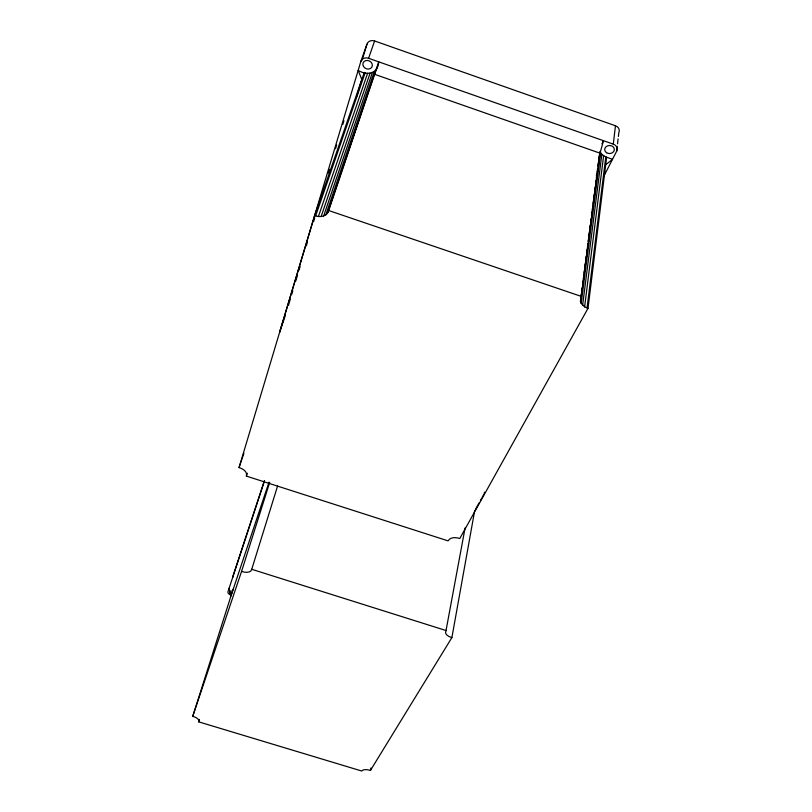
<?xml version="1.0" encoding="UTF-8"?>
<svg xmlns="http://www.w3.org/2000/svg" width="812" height="812" viewBox="0 0 812 812"><rect width="100%" height="100%" fill="white"/><g stroke="black" fill="none" stroke-linecap="round" stroke-linejoin="round"><path stroke-width="1.22" d="M603.844 176.214L616.673 151.184L617.242 146.282M617.526 143.825L618.094 138.923M618.379 136.467L618.795 132.792A6.344 5.359 -1.8 0 0 615.466 125.769L374.606 40.965A6.405 5.572 27 0 0 366.943 44.213L360.822 61.529L279.886 331.387A5.248 3.674 19.6 0 0 279.785 332.352M616.673 151.184A6.435 5.379 -0.9 0 0 613.283 144.13L615.466 125.769M364.273 72.451L314.64 215.535L239.043 467.59C242.707 468.595 247.721 471.67 246.401 476.116L448.092 540.873C450.376 536.874 455.979 537.219 459.775 538.539L588.01 308.316L606.635 157.224M587.046 307.981L605.772 156.929L601.844 154.392L600.606 152.575L581.189 303.444L584.61 306.865L588.01 308.316M584.61 306.865L603.61 155.874M582.61 305.312L601.844 154.392M596.384 176.092L596.708 173.585M581.189 303.444L580.438 301.374L581.422 293.832M581.747 291.325L582.234 287.549M582.559 285.032L583.046 281.267M583.371 278.749L583.858 274.984M584.183 272.467L584.67 268.701M584.995 266.184L585.482 262.408M585.807 259.901L586.294 256.125M586.619 253.618L587.106 249.842M587.431 247.335L587.929 243.559M588.253 241.042L588.741 237.277M589.065 234.759L589.553 230.994M589.877 228.476L590.365 224.711M590.689 222.194L591.177 218.418M591.501 215.911L591.989 212.135M592.313 209.628L592.801 205.852M593.125 203.335L593.613 199.569M593.948 197.052L594.435 193.286M594.76 190.769L595.247 187.004M595.572 184.486L596.059 180.721M596.384 178.204L596.871 174.428M597.196 171.921L597.683 168.145M598.008 165.638L598.495 161.862M598.82 159.345L599.307 155.579M580.438 301.374L582.265 288.412M582.59 285.905L585.513 263.281M585.838 260.774L587.949 244.432M588.274 241.925L591.207 219.301M591.532 216.784L594.455 194.169M594.78 191.652L597.703 169.038M598.028 166.521L599.977 151.448M581.128 297.212L600.017 153.174L603.468 140.689L601.986 143.694M199.498 719.462L198.747 721.868L361.766 771.035A6.496 3.035 12.7 0 1 369.582 770.202L370.424 770.456L451.888 637.593L474.736 510.383M451.888 637.593L450.893 637.278A7.805 4.334 10.9 0 1 445.92 631.117L465.093 527.922M370.424 770.456L370.942 767.979M288.422 305.424L290.249 299.354M291.711 294.492L292.807 290.848M295.73 281.125L297.557 275.055M299.019 270.193L300.115 266.549M306.317 245.894L307.413 242.25M313.625 221.595L314.721 217.951M320.933 197.296L322.019 193.652M328.231 172.997L329.327 169.353M335.539 148.697L336.635 145.054M342.837 124.398L343.933 120.755M362.193 60.007L366.943 44.213M356.63 96.537L361.807 79.556L358.183 70.329C366.77 75.942 378.392 73.699 378.686 61.834L374.616 74.308L600.017 153.174M314.64 215.535C319.634 217.758 327.246 216.56 328.698 210.521L581.524 296.481M198.747 721.868L198.889 721.472A6.587 3.096 16.4 0 0 193.591 716.61L192.728 716.346L241.58 571.384L242.595 571.709A7.907 4.456 16.9 0 0 251.558 569.872L277.562 486.083M241.58 571.384L269.685 482.409M192.728 716.346L233.054 589.4M264.428 480.572L233.125 575.627A4.04 2.253 17 0 0 233.298 576.865M264.397 481.151L227.949 591.806A4.08 2.233 16.9 0 0 231.136 595.135M246.401 476.116L247.355 473.223M268.995 482.237L230.963 595.978L229.146 588.172M325.815 214.886L374.291 71.547M327.449 213.292L375.804 69.944M328.444 211.313L377.012 67.203M323.653 216.002L372.332 72.694M239.043 467.59L243.925 453.177M321.126 216.55L370.049 73.293M318.405 216.51L367.603 73.324M279.886 331.387L285.469 315.097M315.655 215.88L365.156 72.765M360.822 61.529A6.496 5.593 26.1 0 1 368.587 58.291L374.606 40.965M475.446 509.459L479.141 502.821M480.369 500.608L481.597 498.395M482.115 497.462L484.196 493.726M605.711 164.734L612.522 159.284L605.772 156.929M251.75 569.303L446.235 630.589M368.587 58.291L613.283 144.13M231.45 594.201A3.207 1.756 16.9 0 1 230.405 591.166M231.724 590.913A3.207 1.756 16.9 0 1 232.526 590.974M484.368 492.153A4.77 3.055 10.1 0 1 484.439 492.965M606.544 152.707A4.821 4.03 -0.8 0 0 614.298 150.068A4.821 4.03 -0.8 0 0 607.721 145.784A4.821 4.03 -0.8 0 0 606.544 152.707M363.482 66.452A4.872 4.192 26 0 0 371.703 67.366A4.872 4.192 26 0 0 367.613 60.464A4.872 4.192 26 0 0 363.482 66.452"/></g></svg>
